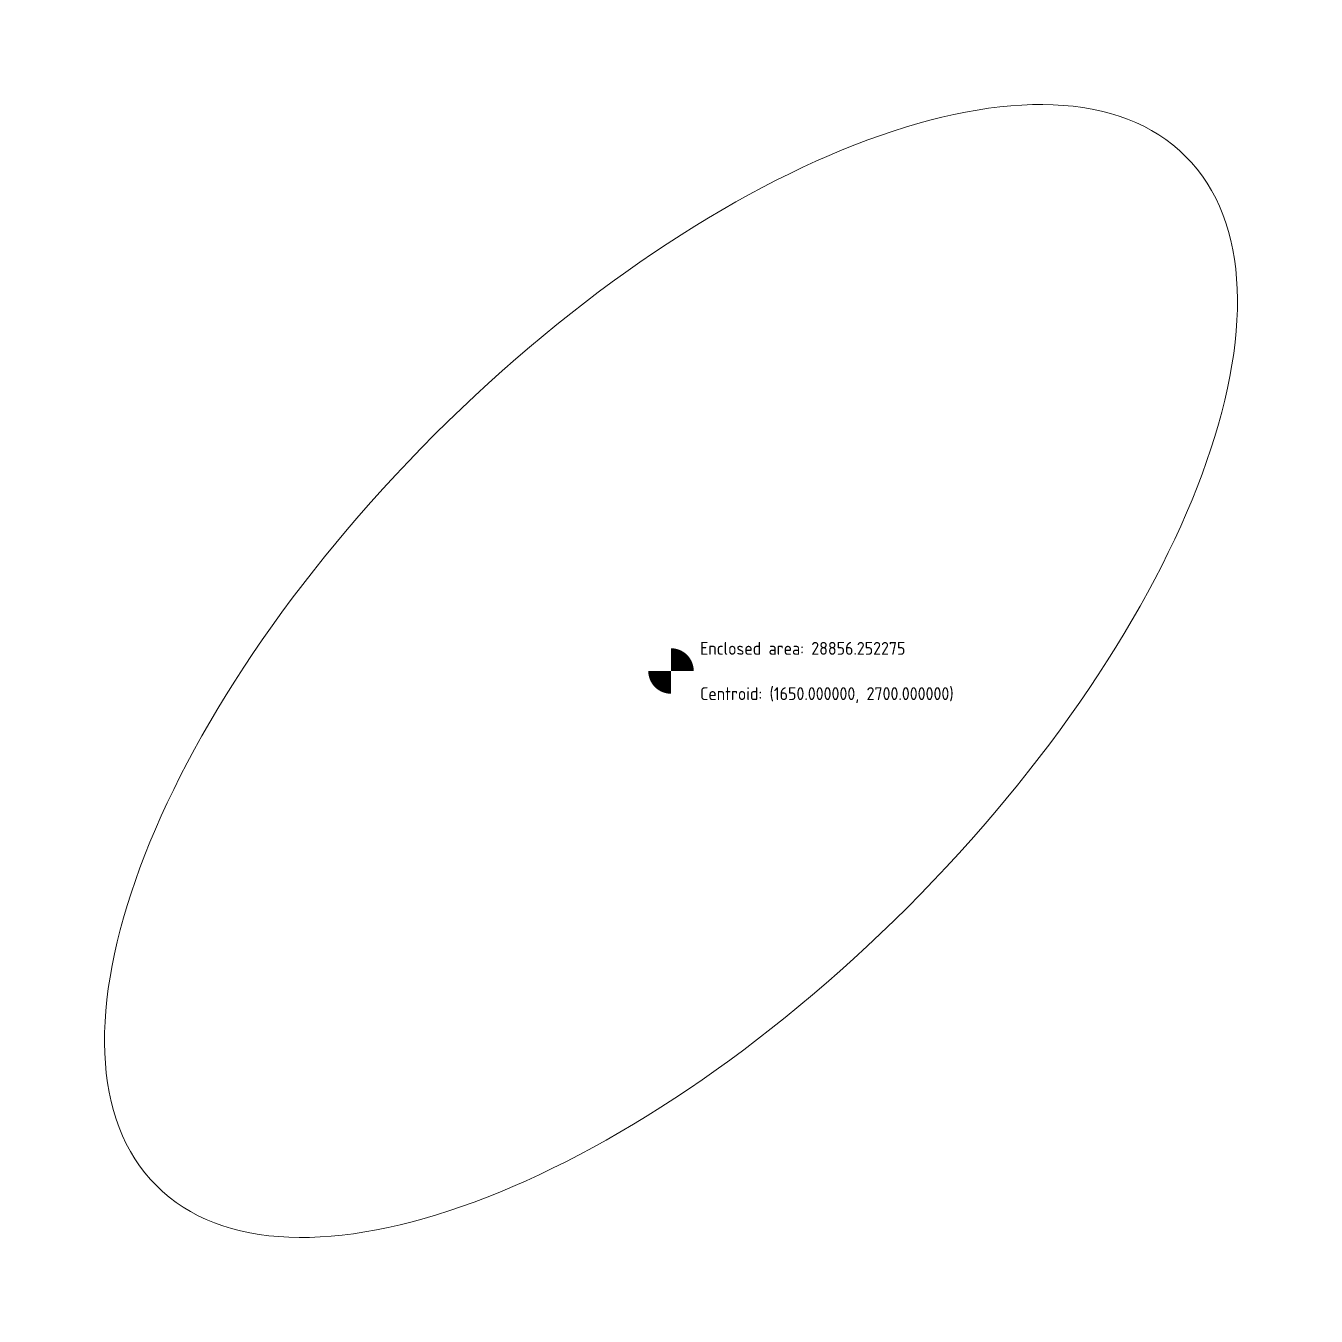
# Model space of a CAD drawing. Header units: millimetres. Extents: x 300 to 5400, y 194 to 3003.
# Drawn here: x 1524.6 to 1775.4, y 2574.6 to 2825.4 of the extents above; entities that cross this region are included whole.
import ezdxf

# ---------------------------------------------------------------- set-up
doc = ezdxf.new("R2010")
doc.units = ezdxf.units.MM
doc.layers.add('As open or closed shapes', color=18, linetype='Continuous', lineweight=15, true_color=0x000000)
doc.layers.add('Centroid Examples (empty) ... As area centroid (empty) ... As arc segments (78)', color=3, linetype='Continuous', lineweight=15, true_color=0x00ff00)
doc.styles.add('textstyle42', font='')
doc.styles.add('textstyle43', font='')
doc.styles.get('textstyle42').set_extended_font_data('ISOCP')
doc.styles.get('textstyle43').set_extended_font_data('ISOCP')

msp = doc.modelspace()

# ---------------------------------------------------------------- linework, layer by layer
at = {"layer": 'As open or closed shapes'}
msp.add_ellipse((1650, 2700), major_axis=(100, 100), ratio=0.459262, dxfattribs=at)
at = {"layer": 'Centroid Examples (empty) ... As area centroid (empty) ... As arc segments (78)', "color": 73, "true_color": 0x9bdc70, "flags": 128}
msp.add_lwpolyline([(1645.6, 2700, 0, 0, 1), (1654.4, 2700, 0, 0, 0), (1652.2, 2700, 4.45, 4.45, 0.414214), (1650, 2702.2, 0, 0, 0), (1650, 2697.8, 4.45, 4.45, -0.414214), (1647.8, 2700, 0, 0, 0), (1645.6, 2700, 0, 0, -1), (1654.4, 2700, 0, 0, 0)], format="xyseb", dxfattribs=at)

# ---------------------------------------------------------------- texts
at = {"layer": 'Centroid Examples (empty) ... As area centroid (empty) ... As arc segments (78)', "color": 73, "true_color": 0x9bdc70, "char_height": 2.5, "attachment_point": 1}
for s, insert, style in [('Enclosed area: 28856.252275', (1655.65, 2705.65), 'textstyle42'), ('Centroid: (1650.000000, 2700.000000)', (1655.65, 2696.85), 'textstyle43')]:
    msp.add_mtext(s, dxfattribs=dict(at, insert=insert, style=style))

doc.saveas('drawing.dxf')
